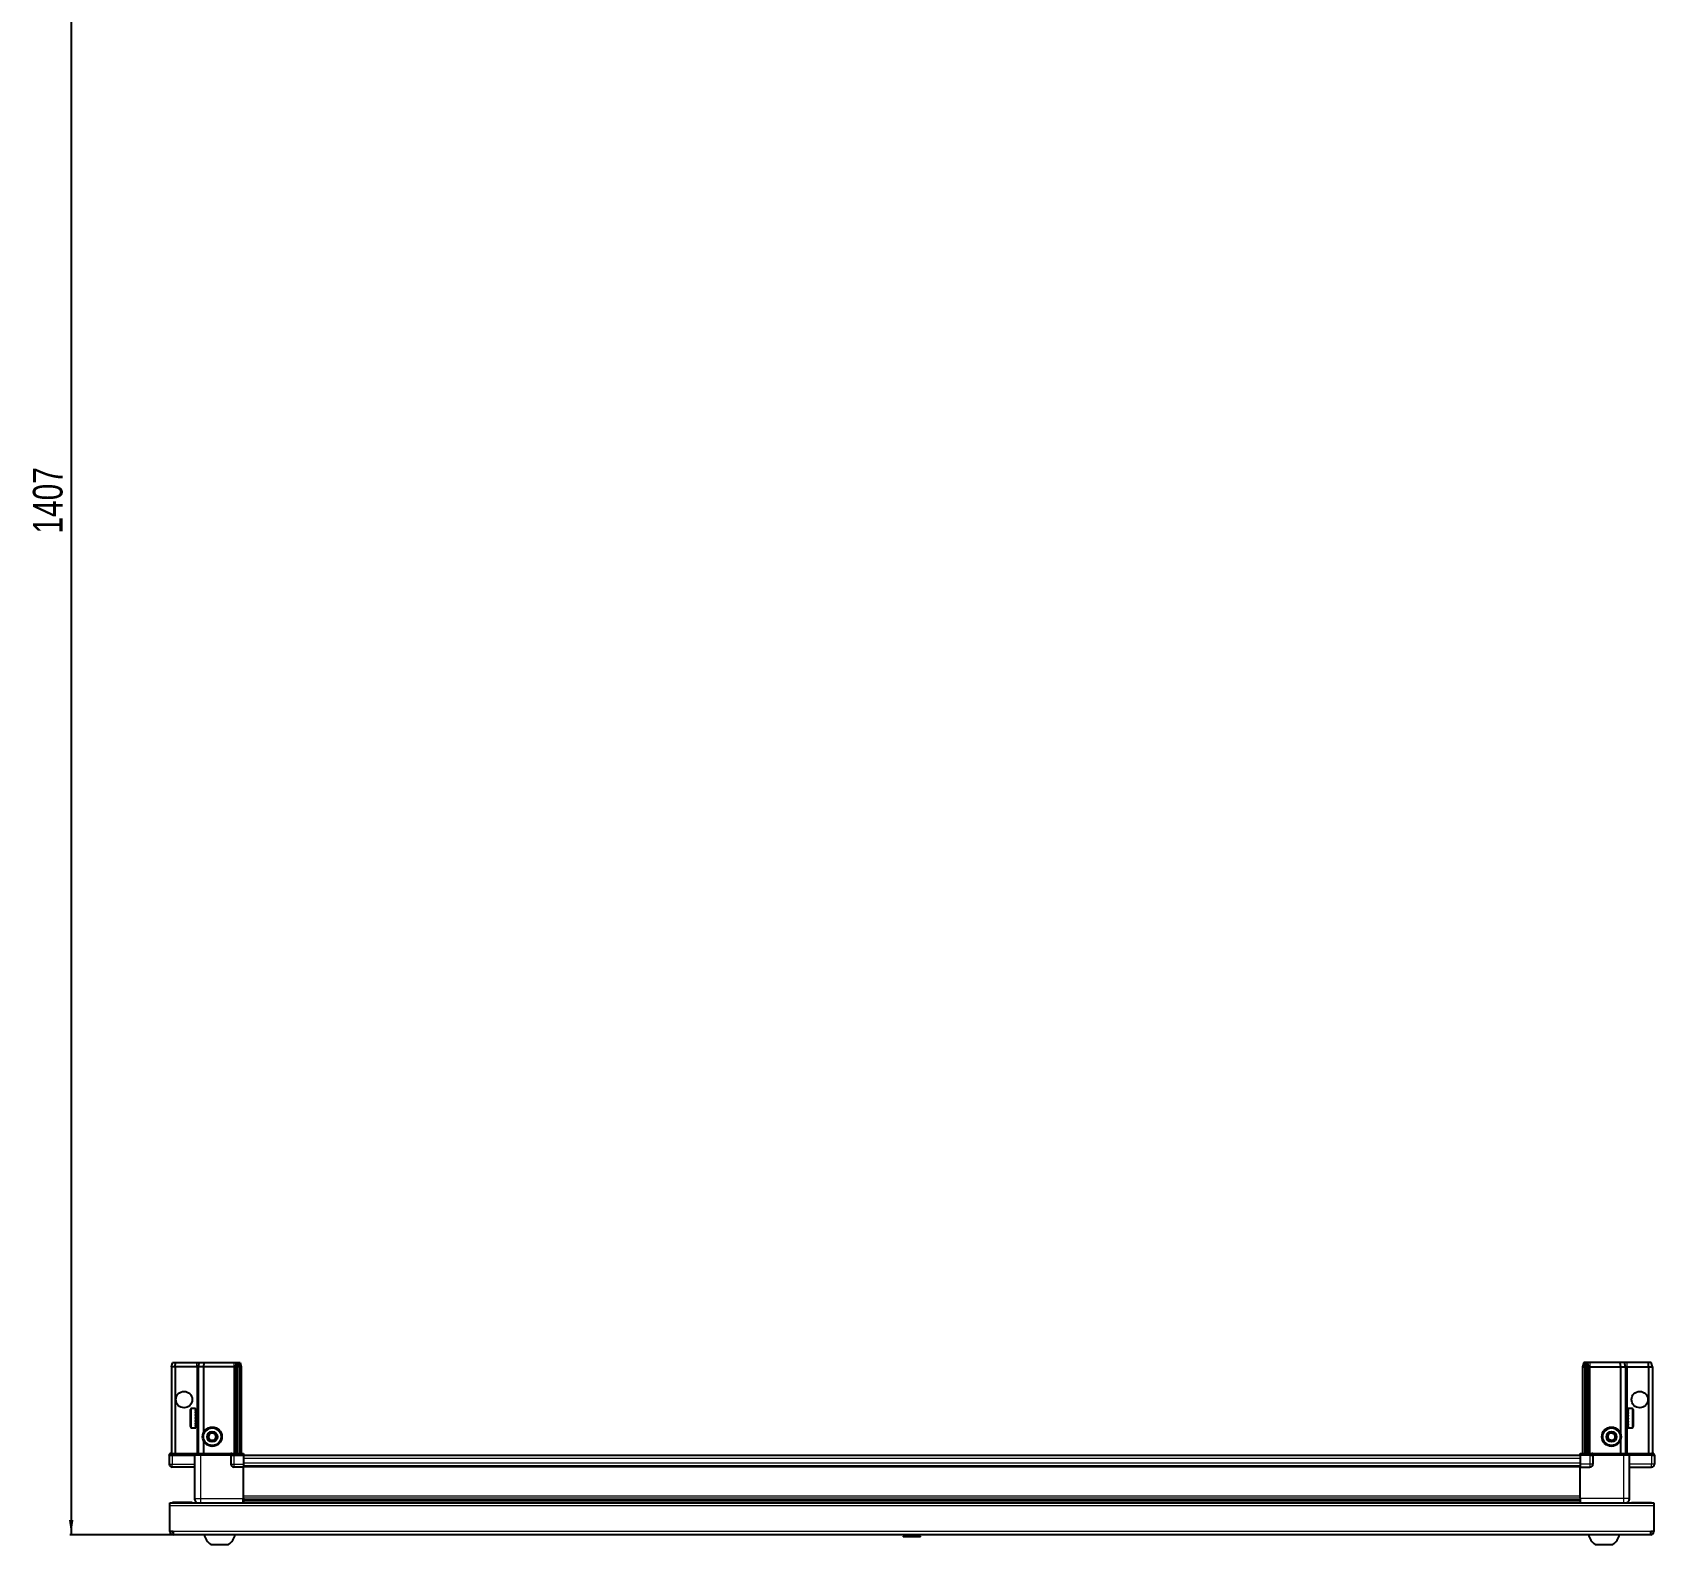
# Model space of a CAD drawing. Header units: millimetres. Extents: x 355 to 4339, y -619 to 1513.
# Drawn here: x 419 to 1511, y -619 to 399 of the extents above; entities that cross this region are included whole.
import ezdxf

# ---------------------------------------------------------------- set-up
doc = ezdxf.new("R2010")
doc.units = ezdxf.units.MM
doc.layers.add('FORMAT', color=7, linetype='Continuous')
doc.styles.add('SLDTEXTSTYLE0', font='TXT', dxfattribs={"width": 0.75})
doc.dimstyles.new('SLDDIMSTYLE0', dxfattribs={"dimtxt": 20, "dimasz": 10, "dimexe": 0, "dimexo": 0.0625, "dimgap": 5, "dimtad": 2, "dimdec": 1, "dimrnd": 1e-09, "dimzin": 12, "dimdsep": 46, "dimtxsty": 'SLDTEXTSTYLE0', "dimsah": 1, "dimcen": 0.09, "dimadec": 0, "dimazin": 3, "dimtfac": 1, "dimtofl": 0, "dimtmove": 0, "dimatfit": 3, "dimfxl": 0, "dimfrac": 2, "dimtolj": 1, "dimtzin": 12, "dimarcsym": 0})

# ---------------------------------------------------------------- blocks, each defined once
blk = doc.blocks.new('_D_8')
at = {"layer": 'FORMAT'}
for p, q in [((1005.6, 794.5), (444.4, 794.5)), ((445.4, 794.5), (445.4, -612.5)), ((514, -612.5), (444.4, -612.5))]:
    blk.add_line(p, q, dxfattribs=at)
for points in [[(445.4, 794.5), (443.9, 784.5), (446.9, 784.5)], [(445.4, -612.5), (446.9, -602.5), (443.9, -602.5)]]:
    blk.add_solid(points, dxfattribs=at)
at = {"layer": 'FORMAT', "insert": (419.6, 61.5), "char_height": 20, "attachment_point": 1, "rotation": 90, "style": 'SLDTEXTSTYLE0'}
blk.add_mtext('1407', dxfattribs=at)

msp = doc.modelspace()

# ---------------------------------------------------------------- linework, layer by layer
at = {"color": 7, "linetype": 'Continuous', "lineweight": 25}
for p, q in [((512.9, -499.49), (513.7, -496.49)), ((512.9, -499.49), (512.9, -557.79)), ((515.4, -499.49), (512.9, -499.49)), ((513.7, -496.49), (515.55, -496.49)), ((515.4, -499.49), (515.55, -496.49)), ((515.4, -499.49), (515.4, -557.79)), ((529.9, -499.49), (515.4, -499.49)), ((515.55, -496.49), (529.9, -496.49)), ((529.9, -496.49), (531.7, -496.49)), ((530.9, -499.49), (529.9, -499.49)), ((530.9, -499.49), (531.7, -496.49)), ((530.9, -499.49), (530.9, -557.79)), ((534.4, -499.49), (530.9, -499.49)), ((531.7, -496.49), (534.73, -496.49)), ((534.73, -496.49), (534.4, -499.49)), ((534.4, -499.49), (534.4, -543.99)), ((554.9, -499.49), (534.4, -499.49)), ((534.73, -496.49), (554.9, -496.49)), ((554.9, -496.49), (556.7, -496.49)), ((555.9, -499.49), (554.9, -499.49)), ((556.7, -496.49), (555.9, -499.49)), ((556.9, -499.49), (555.9, -499.49)), ((555.9, -499.49), (555.9, -557.79)), ((556.7, -496.49), (557.44, -496.49)), ((557.44, -496.49), (556.9, -499.49)), ((558.4, -499.49), (556.9, -499.49)), ((556.9, -499.49), (556.9, -557.79)), ((557.44, -496.49), (557.94, -496.49)), ((557.94, -496.49), (558.4, -499.49)), ((557.94, -496.49), (559.09, -496.49)), ((559.9, -499.49), (558.4, -499.49)), ((558.4, -499.49), (558.4, -557.79)), ((559.09, -496.49), (559.9, -499.49)), ((559.9, -499.49), (559.9, -557.79)), ((1463.7, -496.49), (1462.9, -499.49)), ((1462.9, -499.49), (1464.4, -499.49)), ((1462.9, -499.49), (1462.9, -557.79)), ((1464.85, -496.49), (1463.7, -496.49)), ((1464.85, -496.49), (1464.4, -499.49)), ((1464.4, -499.49), (1465.9, -499.49)), ((1464.4, -499.49), (1464.4, -557.79)), ((1465.35, -496.49), (1464.85, -496.49)), ((1465.35, -496.49), (1465.9, -499.49)), ((1466.09, -496.49), (1465.35, -496.49)), ((1465.9, -499.49), (1466.9, -499.49)), ((1465.9, -499.49), (1465.9, -557.79)), ((1466.09, -496.49), (1466.9, -499.49)), ((1467.9, -496.49), (1466.09, -496.49)), ((1466.9, -499.49), (1466.9, -557.79)), ((1466.9, -499.49), (1467.9, -499.49)), ((1488.06, -496.49), (1467.9, -496.49)), ((1467.9, -499.49), (1488.4, -499.49)), ((1488.06, -496.49), (1488.4, -499.49)), ((1491.09, -496.49), (1488.06, -496.49)), ((1488.4, -499.49), (1488.4, -543.99)), ((1488.4, -499.49), (1491.9, -499.49)), ((1491.9, -499.49), (1491.09, -496.49)), ((1492.9, -496.49), (1491.09, -496.49)), ((1491.9, -499.49), (1491.9, -557.79)), ((1491.9, -499.49), (1492.9, -499.49)), ((1507.24, -496.49), (1492.9, -496.49)), ((1492.9, -499.49), (1507.4, -499.49)), ((1507.4, -499.49), (1507.24, -496.49)), ((1509.09, -496.49), (1507.24, -496.49)), ((1507.4, -499.49), (1509.9, -499.49)), ((1507.4, -499.49), (1507.4, -557.79)), ((1509.9, -499.49), (1509.09, -496.49)), ((1509.9, -499.49), (1509.9, -557.79)), ((525.7, -539.69), (525.7, -528.29)), ((528.9, -527.49), (526.5, -527.49)), ((528.9, -527.49), (528.9, -527.49)), ((528.9, -527.49), (529.4, -527.49)), ((528.9, -527.68), (529.4, -527.68)), ((528.9, -527.68), (528.9, -527.9)), ((528.9, -527.9), (529.4, -527.9)), ((528.9, -528.47), (529.4, -528.47)), ((528.9, -528.47), (528.9, -528.9)), ((528.9, -528.9), (529.4, -528.9)), ((528.9, -529.81), (529.4, -529.81)), ((528.9, -529.81), (528.9, -530.4)), ((528.9, -530.4), (529.4, -530.4)), ((528.9, -531.55), (529.4, -531.55)), ((528.9, -531.55), (528.9, -532.25)), ((528.9, -532.25), (529.4, -532.25)), ((528.9, -533.53), (529.4, -533.53)), ((528.9, -533.53), (528.9, -534.27)), ((528.9, -533.68), (529.4, -533.68)), ((528.9, -534.18), (529.4, -534.18)), ((528.9, -534.27), (529.4, -534.27)), ((529.4, -527.68), (529.4, -527.49)), ((529.4, -527.9), (529.4, -527.68)), ((529.4, -528.47), (529.4, -527.9)), ((529.4, -528.9), (529.4, -528.47)), ((529.4, -529.81), (529.4, -528.9)), ((529.5, -529.59), (529.4, -529.59)), ((529.4, -530.4), (529.4, -529.81)), ((529.4, -531.55), (529.4, -530.4)), ((529.4, -532.25), (529.4, -531.55)), ((529.4, -533.53), (529.4, -532.25)), ((529.4, -533.68), (529.4, -533.53)), ((529.4, -534.27), (529.4, -534.18)), ((529.4, -535.56), (529.4, -534.27)), ((529.5, -538.39), (529.5, -529.59)), ((530.38, -530.68), (529.9, -529.99)), ((529.9, -537.99), (529.9, -529.99)), ((530.86, -529.99), (530.38, -530.68)), ((530.38, -537.3), (530.38, -530.68)), ((530.9, -529.99), (530.86, -529.99)), ((530.86, -537.99), (530.86, -529.99)), ((1491.93, -529.99), (1491.9, -529.99)), ((1492.41, -530.68), (1491.93, -529.99)), ((1491.93, -529.99), (1491.93, -537.99)), ((1492.9, -529.99), (1492.41, -530.68)), ((1492.41, -530.68), (1492.41, -537.3)), ((1492.9, -529.99), (1492.9, -537.99)), ((1493.4, -529.59), (1493.3, -529.59)), ((1493.3, -529.59), (1493.3, -538.39)), ((1496.3, -527.49), (1493.4, -527.49)), ((1493.9, -527.49), (1493.4, -527.49)), ((1493.4, -527.49), (1493.4, -527.53)), ((1493.4, -527.53), (1493.4, -527.82)), ((1493.9, -527.53), (1493.4, -527.53)), ((1493.9, -527.82), (1493.4, -527.82)), ((1493.4, -527.82), (1493.4, -528.09)), ((1493.9, -528.09), (1493.4, -528.09)), ((1493.4, -528.09), (1493.4, -528.76)), ((1493.9, -528.76), (1493.4, -528.76)), ((1493.4, -528.76), (1493.4, -529.23)), ((1493.4, -529.23), (1493.4, -530.21)), ((1493.9, -529.23), (1493.4, -529.23)), ((1493.9, -530.21), (1493.4, -530.21)), ((1493.4, -530.21), (1493.4, -530.83)), ((1493.4, -530.83), (1493.4, -532.03)), ((1493.9, -530.83), (1493.4, -530.83)), ((1493.9, -532.03), (1493.4, -532.03)), ((1493.4, -532.03), (1493.4, -532.66)), ((1493.9, -532.66), (1493.4, -532.66)), ((1493.4, -532.74), (1493.4, -534.04)), ((1493.9, -532.74), (1493.4, -532.74)), ((1493.9, -534.04), (1493.4, -534.04)), ((1493.9, -534.52), (1493.4, -534.52)), ((1493.4, -534.52), (1493.4, -534.77)), ((1493.4, -534.77), (1493.4, -536.04)), ((1493.9, -534.77), (1493.4, -534.77)), ((1493.9, -527.53), (1493.9, -527.49)), ((1493.9, -528.09), (1493.9, -527.82)), ((1493.9, -529.23), (1493.9, -528.76)), ((1493.9, -530.83), (1493.9, -530.21)), ((1493.9, -532.74), (1493.9, -532.03)), ((1493.9, -534.77), (1493.9, -534.04)), ((1497.1, -528.29), (1497.1, -539.69)), ((526.5, -540.49), (528.9, -540.49)), ((528.9, -535.56), (529.4, -535.56)), ((528.9, -535.56), (528.9, -536.26)), ((528.9, -536.26), (529.4, -536.26)), ((528.9, -537.43), (529.4, -537.43)), ((528.9, -537.43), (528.9, -538.03)), ((528.9, -538.03), (529.4, -538.03)), ((528.9, -538.97), (529.4, -538.97)), ((528.9, -538.97), (528.9, -539.41)), ((528.9, -539.41), (529.4, -539.41)), ((528.9, -540.01), (529.4, -540.01)), ((528.9, -540.01), (528.9, -540.25)), ((528.9, -540.25), (529.4, -540.25)), ((528.9, -540.47), (529.4, -540.47)), ((528.9, -540.47), (528.9, -540.49)), ((528.9, -540.48), (529.4, -540.48)), ((529.4, -536.26), (529.4, -535.56)), ((529.4, -537.43), (529.4, -536.26)), ((529.4, -538.03), (529.4, -537.43)), ((529.4, -538.97), (529.4, -538.03)), ((529.4, -538.39), (529.5, -538.39)), ((529.4, -539.41), (529.4, -538.97)), ((529.4, -540.01), (529.4, -539.41)), ((529.4, -540.25), (529.4, -540.01)), ((529.4, -540.47), (529.4, -540.25)), ((529.4, -540.48), (529.4, -540.47)), ((529.9, -537.99), (530.38, -537.3)), ((530.38, -537.3), (530.86, -537.99)), ((530.86, -537.99), (530.9, -537.99)), ((1491.9, -537.99), (1491.93, -537.99)), ((1491.93, -537.99), (1492.41, -537.3)), ((1492.41, -537.3), (1492.9, -537.99)), ((1493.3, -538.39), (1493.4, -538.39)), ((1493.9, -536.04), (1493.4, -536.04)), ((1493.4, -536.04), (1493.4, -536.73)), ((1493.4, -536.73), (1493.4, -537.85)), ((1493.9, -536.73), (1493.4, -536.73)), ((1493.9, -537.85), (1493.4, -537.85)), ((1493.4, -537.85), (1493.4, -538.42)), ((1493.4, -538.42), (1493.4, -539.27)), ((1493.9, -538.42), (1493.4, -538.42)), ((1493.9, -539.27), (1493.4, -539.27)), ((1493.4, -539.27), (1493.4, -539.67)), ((1493.4, -539.67), (1493.4, -540.18)), ((1493.9, -539.67), (1493.4, -539.67)), ((1493.9, -540.18), (1493.4, -540.18)), ((1493.4, -540.18), (1493.4, -540.37)), ((1493.4, -540.37), (1493.4, -540.49)), ((1493.9, -540.37), (1493.4, -540.37)), ((1493.4, -540.49), (1496.3, -540.49)), ((1493.9, -536.73), (1493.9, -536.04)), ((1493.9, -538.42), (1493.9, -537.85)), ((1493.9, -539.67), (1493.9, -539.27)), ((1493.9, -540.37), (1493.9, -540.18)), ((534.4, -548.99), (534.4, -557.79)), ((1488.4, -548.99), (1488.4, -557.79)), ((511.9, -557.79), (511.4, -558.65)), ((511.4, -558.99), (511.4, -558.65)), ((511.4, -558.99), (513.4, -558.99)), ((511.4, -558.99), (511.4, -564.99)), ((513.4, -557.79), (511.9, -557.79)), ((513.4, -557.79), (528.2, -557.79)), ((528.2, -558.99), (513.4, -558.99)), ((513.4, -558.99), (528.2, -558.99)), ((528.4, -566.99), (513.4, -566.99)), ((528.2, -557.79), (528.4, -557.79)), ((528.4, -558.99), (528.2, -558.99)), ((528.4, -558.99), (528.4, -557.79)), ((528.4, -557.79), (532.4, -557.79)), ((532.4, -558.99), (528.4, -558.99)), ((528.4, -558.99), (528.4, -587.99)), ((532.4, -557.79), (552.7, -557.79)), ((552.7, -558.99), (532.4, -558.99)), ((552.7, -557.79), (552.9, -557.79)), ((552.9, -558.99), (552.7, -558.99)), ((552.9, -558.99), (552.9, -557.79)), ((553.57, -557.79), (552.9, -557.79)), ((552.9, -558.99), (554.9, -558.99)), ((552.9, -558.99), (552.9, -564.99)), ((553.57, -557.79), (561.4, -557.79)), ((561.4, -558.65), (554.9, -558.65)), ((561.4, -558.99), (554.9, -558.99)), ((554.9, -558.99), (561.4, -558.99)), ((561.4, -566.99), (554.9, -566.99)), ((561.4, -557.79), (561.4, -558.65)), ((561.4, -558.65), (561.4, -558.65)), ((561.4, -558.99), (561.4, -558.65)), ((561.4, -558.99), (561.4, -558.99)), ((561.4, -558.99), (561.4, -564.99)), ((1461.4, -559.14), (561.4, -559.14)), ((561.4, -564.99), (561.4, -566.99)), ((1461.4, -566.34), (561.4, -566.34)), ((561.4, -587.99), (561.4, -566.99)), ((1461.4, -558.65), (1461.4, -557.79)), ((1461.4, -557.79), (1469.22, -557.79)), ((1461.4, -558.99), (1461.4, -558.65)), ((1467.9, -558.65), (1461.4, -558.65)), ((1467.9, -558.99), (1461.4, -558.99)), ((1461.4, -558.99), (1461.4, -564.99)), ((1461.4, -564.99), (1461.4, -566.99)), ((1461.4, -566.99), (1467.9, -566.99)), ((1461.4, -587.99), (1461.4, -566.99)), ((1467.9, -558.99), (1469.9, -558.99)), ((1469.9, -558.99), (1467.9, -558.99)), ((1469.9, -557.79), (1469.22, -557.79)), ((1469.9, -558.99), (1469.9, -557.79)), ((1469.9, -557.79), (1470.1, -557.79)), ((1470.1, -558.99), (1469.9, -558.99)), ((1469.9, -558.99), (1469.9, -564.99)), ((1470.1, -557.79), (1490.4, -557.79)), ((1490.4, -558.99), (1470.1, -558.99)), ((1490.4, -557.79), (1494.4, -557.79)), ((1494.4, -558.99), (1490.4, -558.99)), ((1494.4, -558.99), (1494.4, -557.79)), ((1494.4, -557.79), (1494.6, -557.79)), ((1494.6, -558.99), (1494.4, -558.99)), ((1494.4, -558.99), (1494.4, -587.99)), ((1494.4, -566.99), (1509.4, -566.99)), ((1494.6, -557.79), (1509.4, -557.79)), ((1509.4, -558.99), (1494.6, -558.99)), ((1510.9, -557.79), (1509.4, -557.79)), ((1509.4, -558.99), (1511.4, -558.99)), ((1511.4, -558.65), (1510.9, -557.79)), ((1511.4, -558.65), (1510.9, -557.79)), ((1511.4, -558.99), (1511.4, -558.65)), ((1511.4, -558.99), (1511.4, -558.65)), ((1511.4, -558.99), (1511.4, -558.99)), ((1511.4, -558.99), (1511.4, -564.99)), ((561.25, -590.99), (561.25, -587.99)), ((561.4, -589.01), (1461.4, -589.01)), ((561.4, -589.04), (1461.4, -589.04)), ((1461.55, -590.99), (1461.55, -587.99)), ((511.9, -593.09), (511.9, -590.99)), ((511.9, -590.99), (1510.9, -590.99)), ((511.9, -610.39), (511.9, -593.09)), ((526.9, -590.89), (514, -590.89)), ((526.9, -590.89), (526.9, -590.99)), ((585.27, -590.84), (561.4, -590.84)), ((579.9, -590.99), (579.9, -590.84)), ((579.93, -590.99), (579.93, -590.84)), ((580.2, -590.99), (580.2, -590.84)), ((580.47, -590.99), (580.47, -590.84)), ((581.12, -590.99), (581.12, -590.84)), ((581.58, -590.99), (581.58, -590.84)), ((582.55, -590.99), (582.55, -590.84)), ((583.17, -590.99), (583.17, -590.84)), ((584.35, -590.99), (584.35, -590.84)), ((585.01, -590.99), (585.01, -590.84)), ((585.07, -590.99), (585.07, -590.84)), ((586.36, -590.84), (585.27, -590.84)), ((586.36, -590.99), (586.36, -590.84)), ((586.36, -590.84), (586.36, -590.84)), ((587.09, -590.84), (586.36, -590.84)), ((586.37, -590.99), (586.37, -590.84)), ((586.87, -590.99), (586.87, -590.84)), ((587.1, -590.84), (587.09, -590.84)), ((587.1, -590.99), (587.1, -590.84)), ((587.52, -590.84), (587.1, -590.84)), ((1435.27, -590.84), (587.52, -590.84)), ((588.37, -590.99), (588.37, -590.84)), ((589.06, -590.99), (589.06, -590.84)), ((590.19, -590.99), (590.19, -590.84)), ((590.76, -590.99), (590.76, -590.84)), ((591.63, -590.99), (591.63, -590.84)), ((592.04, -590.99), (592.04, -590.84)), ((592.57, -590.99), (592.57, -590.84)), ((592.76, -590.99), (592.76, -590.84)), ((592.9, -590.99), (592.9, -590.84)), ((1429.9, -590.99), (1429.9, -590.84)), ((1430.07, -590.99), (1430.07, -590.84)), ((1430.28, -590.99), (1430.28, -590.84)), ((1430.84, -590.99), (1430.84, -590.84)), ((1431.26, -590.99), (1431.26, -590.84)), ((1432.15, -590.99), (1432.15, -590.84)), ((1432.74, -590.99), (1432.74, -590.84)), ((1433.88, -590.99), (1433.88, -590.84)), ((1434.58, -590.99), (1434.58, -590.84)), ((1435.86, -590.84), (1435.27, -590.84)), ((1435.86, -590.99), (1435.86, -590.84)), ((1435.87, -590.84), (1435.86, -590.84)), ((1436.6, -590.84), (1435.87, -590.84)), ((1436.03, -590.99), (1436.03, -590.84)), ((1436.53, -590.99), (1436.53, -590.84)), ((1436.6, -590.99), (1436.6, -590.84)), ((1437.52, -590.84), (1436.6, -590.84)), ((1436.6, -590.84), (1436.6, -590.84)), ((1461.4, -590.84), (1437.52, -590.84)), ((1437.89, -590.99), (1437.89, -590.84)), ((1438.6, -590.99), (1438.6, -590.84)), ((1439.77, -590.99), (1439.77, -590.84)), ((1440.38, -590.99), (1440.38, -590.84)), ((1441.32, -590.99), (1441.32, -590.84)), ((1441.77, -590.99), (1441.77, -590.84)), ((1442.39, -590.99), (1442.39, -590.84)), ((1442.64, -590.99), (1442.64, -590.84)), ((1442.87, -590.99), (1442.87, -590.84)), ((1442.89, -590.99), (1442.89, -590.84)), ((1495.9, -590.89), (1495.9, -590.99)), ((1495.9, -590.89), (1508.8, -590.89)), ((1510.9, -590.99), (1510.9, -593.09)), ((1510.9, -593.09), (1510.9, -610.39)), ((514, -610.39), (511.9, -610.39)), ((514, -610.39), (514, -612.49)), ((1510.9, -610.39), (1508.8, -610.39)), ((1508.8, -612.49), (1508.8, -610.39)), ((1508.8, -612.49), (514, -612.49)), ((539.4, -619.09), (551.4, -619.09)), ((1006.6, -612.49), (1005.61, -613.47)), ((1005.61, -613.47), (1005.61, -613.99)), ((1017.18, -613.47), (1005.61, -613.47)), ((1017.18, -613.99), (1005.61, -613.99)), ((1017.18, -613.47), (1016.2, -612.49)), ((1017.18, -613.99), (1017.18, -613.47)), ((1471.4, -619.09), (1483.4, -619.09))]:
    msp.add_line(p, q, dxfattribs=at)
at = {"color": 8, "linetype": 'Continuous', "lineweight": 18}
for p, q in [((529.9, -499.49), (529.9, -496.49)), ((529.9, -499.49), (529.9, -529.99)), ((554.9, -496.49), (554.9, -499.49)), ((554.9, -499.49), (554.9, -557.79)), ((1467.9, -496.49), (1467.9, -499.49)), ((1467.9, -499.49), (1467.9, -557.79)), ((1492.9, -499.49), (1492.9, -496.49)), ((1492.9, -499.49), (1492.9, -529.99)), ((526.5, -540.49), (526.5, -527.49)), ((1496.3, -527.49), (1496.3, -540.49)), ((529.9, -537.99), (529.9, -557.79)), ((1492.9, -537.99), (1492.9, -557.79)), ((511.4, -564.99), (513.4, -564.99)), ((513.4, -558.99), (513.4, -557.79)), ((513.4, -558.99), (513.4, -564.99)), ((513.4, -564.99), (528.4, -564.99)), ((513.4, -566.99), (513.4, -564.99)), ((528.2, -558.99), (528.2, -557.79)), ((532.4, -558.99), (532.4, -557.79)), ((532.4, -558.99), (532.4, -587.99)), ((552.7, -558.99), (552.7, -557.79)), ((552.9, -564.99), (554.9, -564.99)), ((554.9, -558.99), (554.9, -558.65)), ((554.9, -558.99), (554.9, -564.99)), ((554.9, -564.99), (561.4, -564.99)), ((554.9, -564.99), (554.9, -566.99)), ((561.4, -558.99), (561.4, -558.65)), ((1461.4, -561.14), (561.4, -561.14)), ((1461.4, -564.34), (561.4, -564.34)), ((1461.4, -566.99), (561.4, -566.99)), ((1467.9, -564.99), (1461.4, -564.99)), ((1467.9, -558.99), (1467.9, -558.65)), ((1467.9, -558.99), (1467.9, -564.99)), ((1469.9, -564.99), (1467.9, -564.99)), ((1467.9, -564.99), (1467.9, -566.99)), ((1470.1, -557.79), (1470.1, -558.99)), ((1490.4, -558.99), (1490.4, -557.79)), ((1490.4, -558.99), (1490.4, -587.99)), ((1509.4, -564.99), (1494.4, -564.99)), ((1494.6, -557.79), (1494.6, -558.99)), ((1509.4, -558.99), (1509.4, -557.79)), ((1509.4, -558.99), (1509.4, -564.99)), ((1511.4, -564.99), (1509.4, -564.99)), ((1509.4, -566.99), (1509.4, -564.99)), ((532.4, -587.99), (561.4, -587.99)), ((561.4, -586.39), (1461.4, -586.39)), ((1461.4, -587.8), (561.4, -587.8)), ((1490.4, -587.99), (1461.4, -587.99)), ((1510.9, -593.09), (511.9, -593.09)), ((514, -590.99), (514, -590.89)), ((561.4, -590.25), (1461.4, -590.25)), ((1508.8, -590.99), (1508.8, -590.89)), ((1508.8, -610.39), (514, -610.39))]:
    msp.add_line(p, q, dxfattribs=at)
at = {"color": 7, "linetype": 'Continuous', "lineweight": 25, "flags": 128}
for points in [[(514, -590.89), (513.59, -590.93), (513.36, -590.99)], [(1509.44, -590.99), (1509.21, -590.93), (1508.8, -590.89)]]:
    msp.add_lwpolyline(points, dxfattribs=at)
at = {"color": 7, "linetype": 'Continuous', "lineweight": 25}
for centre, radius in [((521.4, -521.49), 5.5), ((1501.4, -521.49), 5.5), ((540.4, -546.49), 6.5), ((540.4, -546.49), 3.46), ((1482.4, -546.49), 6.5), ((1482.4, -546.49), 3.46)]:
    msp.add_circle(centre, radius, dxfattribs=at)
at = {"color": 8, "linetype": 'Continuous', "lineweight": 18}
for centre in [(540.4, -546.49), (1482.4, -546.49)]:
    msp.add_circle(centre, 5.7, dxfattribs=at)
at = {"color": 7, "linetype": 'Continuous', "lineweight": 25}
for centre, radius, start, end in [((526.5, -528.29), 0.8, 90, 180), ((529.9, -529.59), 0.4, 180, 270), ((1492.9, -529.59), 0.4, 270, 0), ((1496.3, -528.29), 0.8, 0, 90), ((526.5, -539.69), 0.8, 180, 270), ((529.9, -538.39), 0.4, 90, 180), ((540.4, -546.49), 2.5, 147.37605, 207.37605), ((540.4, -546.49), 2.5, 87.37605, 147.37605), ((540.4, -546.49), 2.5, 27.37605, 87.37605), ((540.4, -546.49), 2.5, 327.37605, 27.37605), ((1482.4, -546.49), 2.5, 134.67671, 194.67671), ((1482.4, -546.49), 2.5, 74.67671, 134.67671), ((1482.4, -546.49), 2.5, 14.67671, 74.67671), ((1482.4, -546.49), 2.5, 314.67671, 14.67671), ((1492.9, -538.39), 0.4, 0, 90), ((1496.3, -539.69), 0.8, 270, 360), ((540.4, -546.49), 2.5, 207.37605, 267.37605), ((540.4, -546.49), 2.5, 267.37605, 327.37605), ((1482.4, -546.49), 2.5, 194.67671, 254.67671), ((1482.4, -546.49), 2.5, 254.67671, 314.67671), ((513.4, -564.99), 2, 180, 270), ((554.9, -564.99), 2, 180, 270), ((1467.9, -564.99), 2, 270, 0), ((1509.4, -564.99), 2, 270, 0), ((514, -610.39), 2.1, 180, 270), ((514, -610.39), 0.6, 180, 270), ((1508.8, -610.39), 0.6, 270, 0), ((1508.8, -610.39), 2.1, 270, 0), ((546.42, -609.46), 11.91, 194.70035, 233.8734), ((544.37, -609.46), 11.91, 306.1266, 345.29965), ((1478.42, -609.46), 11.91, 194.70035, 233.8734), ((1476.37, -609.46), 11.91, 306.1266, 345.29965)]:
    msp.add_arc(centre, radius, start, end, dxfattribs=at)
for centre, start_param, end_param in [((554.9, -555.19), 2.4188584, 3.1415927), ((1467.9, -555.19), 3.1415927, 3.8643269)]:
    msp.add_ellipse(centre, major_axis=(0, 3.46), ratio=0.5773503, start_param=start_param, end_param=end_param, dxfattribs=at)
for points, knots in [([(537.51, -546.35), (537.79, -545.92), (538.31, -545.11), (538.83, -544.3), (539.07, -543.92)], [0, 0, 0, 0, 0.5346859, 1, 1, 1, 1]), ([(539.07, -543.92), (539.58, -543.95), (540.55, -543.99), (541.51, -544.03), (541.95, -544.06)], [0, 0, 0, 0, 0.5346859, 1, 1, 1, 1]), ([(541.95, -544.06), (542.11, -544.36), (542.49, -545.09), (542.95, -545.98), (543.22, -546.51), (543.28, -546.62)], [0, 0, 0, 0, 0.3629006, 0.8668753, 1, 1, 1, 1]), ([(1479.61, -545.72), (1479.98, -545.36), (1480.66, -544.68), (1481.35, -544.01), (1481.66, -543.69)], [0, 0, 0, 0, 0.53468586, 1, 1, 1, 1]), ([(1480.34, -548.52), (1480.26, -548.18), (1480.05, -547.39), (1479.8, -546.42), (1479.64, -545.84), (1479.61, -545.72)], [0, 0, 0, 0, 0.3629006, 0.8668753, 1, 1, 1, 1]), ([(1481.66, -543.69), (1482.16, -543.83), (1483.09, -544.09), (1484.02, -544.34), (1484.45, -544.46)], [0, 0, 0, 0, 0.5346859, 1, 1, 1, 1]), ([(1484.45, -544.46), (1484.48, -544.58), (1484.63, -545.16), (1484.88, -546.12), (1485.09, -546.92), (1485.18, -547.25)], [0, 0, 0, 0, 0.1331247, 0.6370994, 1, 1, 1, 1]), ([(538.84, -548.92), (538.78, -548.81), (538.51, -548.28), (538.05, -547.39), (537.67, -546.66), (537.51, -546.35)], [0, 0, 0, 0, 0.1331247, 0.6370994, 1, 1, 1, 1]), ([(541.72, -549.05), (541.21, -549.03), (540.24, -548.98), (539.29, -548.94), (538.84, -548.92)], [0, 0, 0, 0, 0.5346859, 1, 1, 1, 1]), ([(543.28, -546.62), (543, -547.05), (542.48, -547.87), (541.96, -548.67), (541.72, -549.05)], [0, 0, 0, 0, 0.53468586, 1, 1, 1, 1]), ([(1483.13, -549.28), (1482.63, -549.14), (1481.7, -548.89), (1480.77, -548.63), (1480.34, -548.52)], [0, 0, 0, 0, 0.53468586, 1, 1, 1, 1]), ([(1485.18, -547.25), (1484.81, -547.61), (1484.13, -548.29), (1483.44, -548.97), (1483.13, -549.28)], [0, 0, 0, 0, 0.5346859, 1, 1, 1, 1]), ([(528.4, -587.99), (528.44, -588.43), (528.51, -589.1), (528.95, -589.92), (529.41, -590.47), (529.81, -590.83), (530.07, -590.96), (530.12, -590.99)], [0, 0, 0, 0, 0.3630185, 0.5584377, 0.7580039, 0.9575702, 1, 1, 1, 1]), ([(561.4, -587.99), (561.4, -588.38), (561.4, -589.17), (561.4, -590.19), (561.4, -590.82), (561.4, -590.98), (561.4, -590.99)], [0, 0, 0, 0, 0.3255201, 0.6510403, 0.9765604, 1, 1, 1, 1]), ([(1461.4, -587.99), (1461.4, -588.38), (1461.4, -589.17), (1461.4, -590.19), (1461.4, -590.82), (1461.4, -590.98), (1461.4, -590.99)], [0, 0, 0, 0, 0.3255201, 0.6510403, 0.9765604, 1, 1, 1, 1]), ([(1494.4, -587.99), (1494.35, -588.43), (1494.28, -589.1), (1493.84, -589.92), (1493.39, -590.47), (1492.98, -590.83), (1492.72, -590.96), (1492.67, -590.99)], [0, 0, 0, 0, 0.3630185, 0.5584377, 0.7580039, 0.9575702, 1, 1, 1, 1])]:
    msp.add_open_spline(points, degree=3, knots=knots, dxfattribs=at)
at = {"color": 8, "linetype": 'Continuous', "lineweight": 18}
for points in [[(528.4, -587.99), (528.46, -587.99), (528.58, -587.99), (529.5, -587.99), (530.82, -587.99), (531.87, -587.99), (532.4, -587.99)], [(1494.4, -587.99), (1494.34, -587.99), (1494.22, -587.99), (1493.29, -587.99), (1491.97, -587.99), (1490.92, -587.99), (1490.4, -587.99)]]:
    msp.add_open_spline(points, degree=3, dxfattribs=at)
for points, knots in [([(532.4, -587.99), (532.4, -588.43), (532.4, -589.1), (532.4, -589.92), (532.4, -590.47), (532.4, -590.83), (532.4, -590.96), (532.4, -590.99)], [0, 0, 0, 0, 0.3630185, 0.5584377, 0.7580039, 0.9575702, 1, 1, 1, 1]), ([(1490.4, -587.99), (1490.4, -588.43), (1490.4, -589.1), (1490.4, -589.92), (1490.4, -590.47), (1490.4, -590.83), (1490.4, -590.96), (1490.4, -590.99)], [0, 0, 0, 0, 0.36301846, 0.55843766, 0.75800394, 0.95757021, 1, 1, 1, 1])]:
    msp.add_open_spline(points, degree=3, knots=knots, dxfattribs=at)

# ---------------------------------------------------------------- dimensions: what is measured, and where the dimension line sits
at = {"layer": 'FORMAT'}
dim = msp.add_linear_dim(base=(445.4, -612.49), p1=(1005.61, 794.51), p2=(514, -612.49), angle=90, dimstyle='SLDDIMSTYLE0', dxfattribs=at)
dim.commit()
dim.dimension.update_dxf_attribs({"geometry": '_D_8', "text_midpoint": (445.4, 91.01), "dimtype": 160})

doc.saveas('drawing.dxf')
